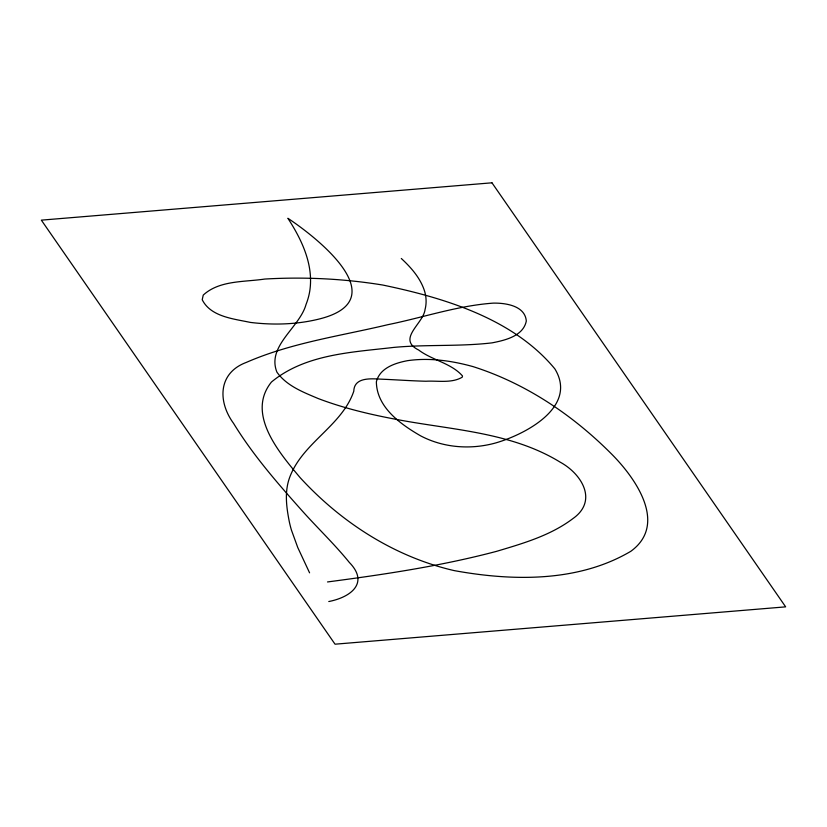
<?xml version="1.0" encoding="UTF-8"?>
<svg xmlns="http://www.w3.org/2000/svg" width="827" height="827" viewBox="0 0 827 827"><rect width="100%" height="100%" fill="white"/><g stroke="black" fill="none" stroke-linecap="round" stroke-linejoin="round"><path stroke-width="1.24" d="M328.774 601.539C351.01 597.177 369.39 582.921 349.304 562.412C334.387 543.99 317.113 527.667 301.39 509.949C276.983 482.596 252.742 454.726 233.555 423.362C217.677 401.684 217.894 372.977 246.332 362.402C291.311 342.75 340.476 336 387.915 324.67C423.01 317.568 457.383 305.69 493.264 303.127C505.535 302.889 525.093 305.67 526.313 321.031C523.284 336.165 504.966 340.321 492.034 342.864C459.419 346.699 426.432 344.342 393.745 347.412C352.044 352.302 305.173 354.039 271.452 382.033C245.712 413.945 279.65 453.186 300.108 477.613C341.127 522.406 394.541 556.829 454.064 570.578C512.482 581.247 578.259 582.404 630.877 551.258C668.051 524.091 635.467 478.109 611.97 454.426C573.101 415.278 525.817 383.356 472.982 366.599C451.769 360.727 429.492 357.512 407.556 360.665C395.099 363.032 379.81 367.932 376.368 381.795C376.626 407.329 400.795 424.458 420.85 435.974C443.717 447.903 470.739 449.826 495.445 443.014C524.98 434.578 578.135 407.018 554.865 368.883C513.298 318.591 444.316 297.865 382.705 285.026C343.774 278.689 304.15 276.756 264.774 279.05C244.306 282.152 219.465 280.157 203.246 295.084L202.222 299.736C210.751 316.844 233.648 318.819 250.385 322.416C272.972 325.166 296.107 324.608 318.281 319.243C395.895 300.563 319.656 239.416 287.879 218.276C301.555 239.313 313.464 264.123 309.929 289.905A252.793 126.779 8.6 0 1 306.042 304.439C299.643 327.688 266.521 345.934 276.9 372.119C286.587 385.889 303.24 392.184 318.168 398.531C342.636 407.845 368.18 414.017 393.859 418.917C449.888 429.957 510.29 431.529 560.23 462.19C581.557 473.788 598.407 500.738 572.822 518.674C550.451 535.565 523.015 543.442 496.541 551.351C441.111 566.019 384.297 574.476 327.523 581.95M401.302 258.489C411.164 267.617 420.467 278.13 424.592 291.176A129.146 64.764 8.6 0 1 425.068 309.463C423.445 323.739 396.412 339.029 418.689 350.038C432.201 360.231 451.377 363.229 462.52 375.975L462.2 377.205C451.583 383.521 437.834 380.554 425.967 381.237C411.164 380.875 396.402 379.789 381.609 379.18C371.55 378.725 354.183 376.781 353.78 391.223C342.264 425.192 304.326 441.825 290.628 474.987A197.684 99.147 8.6 0 0 288.261 481.872C284.777 495.011 286.742 508.791 289.347 521.899A372.429 186.778 8.6 0 0 291.424 530.066L297.772 547.546L309.577 572.832M491.962 182.808L41.35 220.147L335.038 644.192L785.65 606.853L491.962 182.808"/></g></svg>
